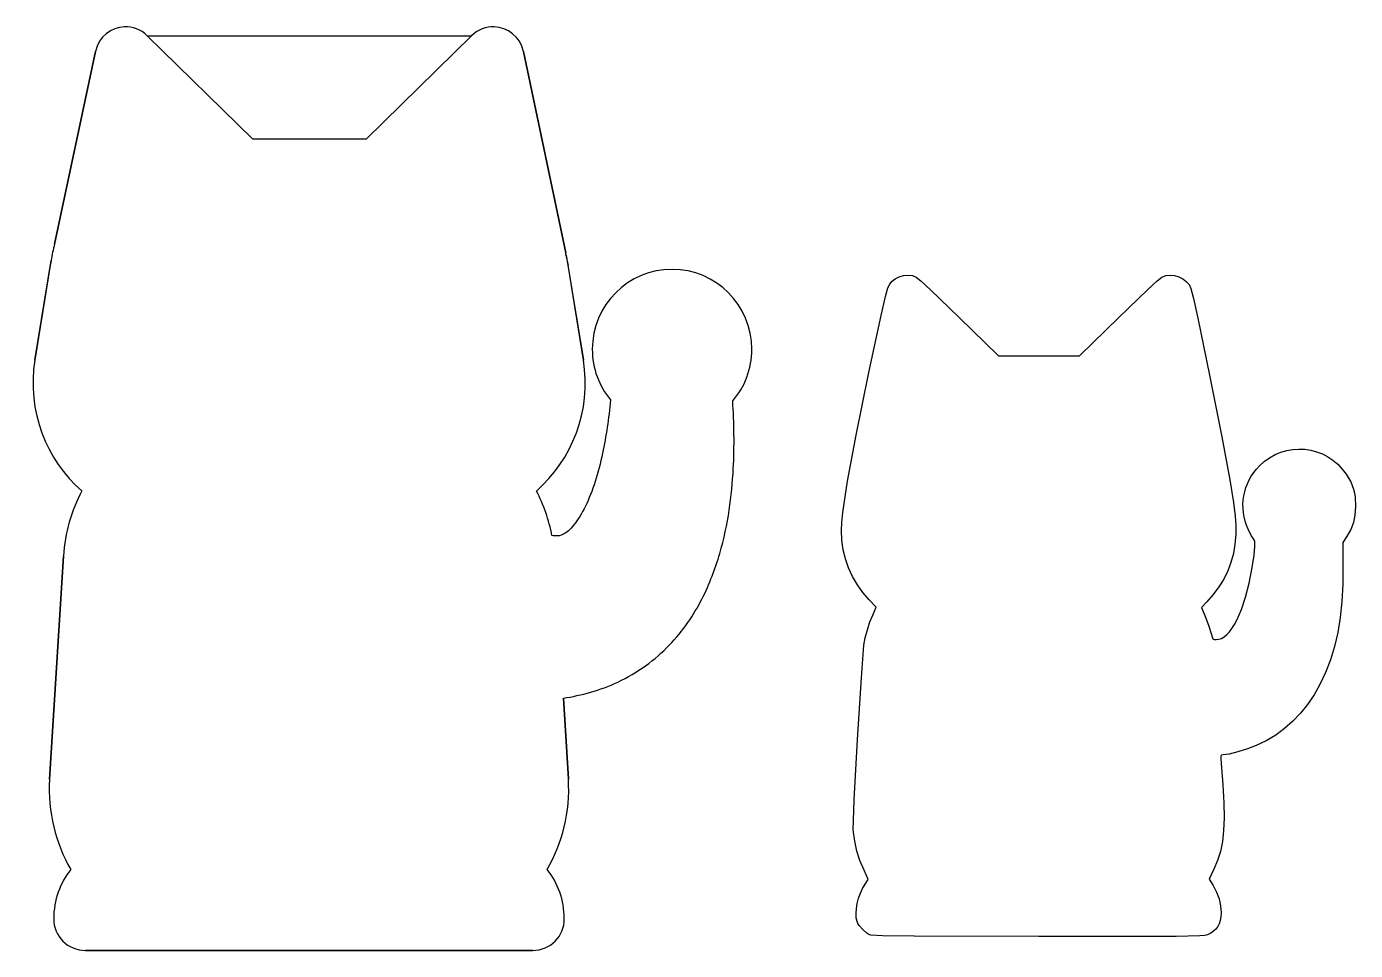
# Model space of a CAD drawing. Extents: x -63 to 64, y -1 to 88.
import ezdxf

# ---------------------------------------------------------------- set-up
doc = ezdxf.new("R2010")
doc.units = 0
doc.layers.get('0').update_dxf_attribs({"linetype": 'CONTINUOUS'})

msp = doc.modelspace()

# ---------------------------------------------------------------- linework, layer by layer
at = {"color": 7}
for points in [[(-18.49338, 87.933491), (-18.49338, 87.933491)], [(-20.670129, 87.084619), (-30.773353, 77.178178), (-41.640009, 77.178178), (-51.743237, 87.084619)], [(-56.710239, 85.588621), (-60.623315, 67.116295)], [(-11.638466, 66.274037), (-15.703126, 85.588621)], [(-60.971684, 65.550845), (-61.026805, 65.210745), (-61.056571, 65.071287), (-61.048866, 65.076254), (-62.523918, 56.011514)], [(-9.945683, 56.011514), (-11.423491, 65.094991), (-11.385456, 65.071285), (-11.594368, 66.063473)], [(-59.786582, 37.215624), (-61.112806, 15.851622)], [(-11.385468, 15.851622), (-11.868333, 23.626514)], [(-57.669915, -0.545379), (-45.703583, -0.545379), (-45.590584, -0.545379), (-26.794692, -0.545379), (-14.800246, -0.545379)]]:
    msp.add_lwpolyline(points, close=True, dxfattribs=at)
msp.add_lwpolyline([(17.607035, 0.904453), (17.41897, 0.98998), (17.220026, 1.115879), (16.824277, 1.4539), (16.489328, 1.848771), (16.366383, 2.045728), (16.284719, 2.230742), (16.208728, 2.586768), (16.189085, 3.004203), (16.222015, 3.465317), (16.303766, 3.952399), (16.430577, 4.44773), (16.598686, 4.93359), (16.804324, 5.392263), (17.043742, 5.806026), (17.344797, 6.260951), (16.946059, 7.128754), (16.55138, 8.07104), (16.261238, 8.975969), (16.052862, 9.928415), (15.90346, 11.013266), (15.923554, 11.892552), (16.016027, 13.866812), (16.335257, 19.672267), (16.695412, 25.573681), (16.930754, 28.715096), (17.063689, 29.395554), (17.267846, 30.162476), (17.515668, 30.922746), (17.779594, 31.583247), (18.121196, 32.336628), (17.451872, 33.033655), (16.84107, 33.733422), (16.306507, 34.479558), (15.849823, 35.267966), (15.47265, 36.094536), (15.176622, 36.955175), (14.96338, 37.845778), (14.834557, 38.762247), (14.791792, 39.700478), (14.821691, 40.444669), (14.919641, 41.404047), (15.376164, 44.424759), (16.195986, 48.8064), (17.416233, 54.831497), (18.577041, 60.283455), (18.991448, 62.101818), (19.218546, 62.945671), (19.406184, 63.296773), (19.641569, 63.580897), (19.937953, 63.810866), (20.308599, 63.999489), (20.732127, 64.12584), (21.165702, 64.16269), (21.583436, 64.11051), (21.959435, 63.96976), (22.39818, 63.603977), (23.320703, 62.753199), (26.076693, 60.104032), (29.825896, 56.434683), (33.716426, 56.434683), (37.606955, 56.434683), (41.361411, 60.105963), (44.119193, 62.755925), (45.040764, 63.606503), (45.477388, 63.97169), (45.859886, 64.114802), (46.273757, 64.162083), (46.698755, 64.121443), (47.114635, 64.00079), (47.501147, 63.808035), (47.838041, 63.551083), (48.105077, 63.237842), (48.281999, 62.876222), (48.516955, 61.925616), (48.929685, 60.038393), (50.064154, 54.560708), (51.236793, 48.656374), (51.998993, 44.538599), (52.344896, 42.383268), (52.528049, 41.048718), (52.590861, 40.149967), (52.575734, 39.302042), (52.498569, 38.373438), (52.346211, 37.484551), (52.117633, 36.63299), (51.811809, 35.816372), (51.427707, 35.03231), (50.964298, 34.278419), (50.420558, 33.552312), (49.79545, 32.851605), (49.282071, 32.320747), (49.682868, 31.37171), (50.006256, 30.52589), (50.220945, 29.82502), (50.305106, 29.495641), (50.389206, 29.316424), (50.509797, 29.24209), (50.703412, 29.227358), (50.962619, 29.258715), (51.220037, 29.351643), (51.474819, 29.504407), (51.726092, 29.715292), (51.973009, 29.982579), (52.214701, 30.304535), (52.45032, 30.679442), (52.678996, 31.105575), (53.1121, 32.104639), (53.50714, 33.287929), (53.857248, 34.64167), (54.155552, 36.152072), (54.339273, 37.333607), (54.419452, 38.144632), (54.398737, 38.643753), (54.351388, 38.794668), (54.279814, 38.889583), (54.065037, 39.20997), (53.764736, 39.800937), (53.602819, 40.190884), (53.472839, 40.587324), (53.374496, 40.988579), (53.307496, 41.392964), (53.271541, 41.798803), (53.26632, 42.204412), (53.291551, 42.608117), (53.346943, 43.008229), (53.432194, 43.403075), (53.546999, 43.79097), (53.691065, 44.170237), (53.864095, 44.539192), (54.065791, 44.896155), (54.295856, 45.23945), (54.553996, 45.567392), (54.839904, 45.878305), (55.311802, 46.303021), (55.814891, 46.661946), (56.343877, 46.955598), (56.893471, 47.184494), (57.458384, 47.349143), (58.033327, 47.450063), (58.613009, 47.48777), (59.192135, 47.462794), (59.765418, 47.375618), (60.327571, 47.226771), (60.873299, 47.016773), (61.397312, 46.746136), (61.894322, 46.415371), (62.359038, 46.024999), (62.786164, 45.575529), (63.170421, 45.067481), (63.588883, 44.354108), (63.741701, 44.00536), (63.860341, 43.649785), (63.947373, 43.278276), (64.005367, 42.881749), (64.044548, 41.977246), (63.997817, 41.163331), (63.854968, 40.46005), (63.593472, 39.790916), (63.190786, 39.079448), (62.840088, 38.526453), (62.852929, 36.293796), (62.830041, 34.536054), (62.738971, 32.896616), (62.577554, 31.364358), (62.343631, 29.928158), (62.03503, 28.576886), (61.649596, 27.299421), (61.185151, 26.084633), (60.639542, 24.921403), (60.082213, 23.932877), (59.464431, 23.016335), (58.787253, 22.172787), (58.05174, 21.403246), (57.258949, 20.708725), (56.40994, 20.090244), (55.505773, 19.548809), (54.547499, 19.085442), (53.709646, 18.766497), (52.785617, 18.476805), (51.951131, 18.266338), (51.381903, 18.185077), (51.224547, 18.170994), (51.178147, 18.139324), (51.150122, 18.078736), (51.139821, 17.833321), (51.17485, 17.35975), (51.330857, 15.31976), (51.424318, 13.601656), (51.45175, 12.154931), (51.409682, 10.929079), (51.294634, 9.873596), (51.103124, 8.937976), (50.831677, 8.071717), (50.47681, 7.224314), (50.041621, 6.288993), (50.420389, 5.662883), (50.743798, 5.041215), (50.9771, 4.395494), (51.119382, 3.728899), (51.169734, 3.044606), (51.152744, 2.661718), (51.096175, 2.317302), (50.998744, 2.009305), (50.859165, 1.735685), (50.676161, 1.494396), (50.448441, 1.28339), (50.174734, 1.100617), (49.853748, 0.944034), (49.624584, 0.891648), (49.134138, 0.85085), (46.868385, 0.798831), (33.690286, 0.776846), (21.75897, 0.812965), (18.726074, 0.851674), (17.606995, 0.904478), (17.606995, 0.904478)], dxfattribs=at)
for points in [[(-53.919986, 87.93294), (-55.195498, 87.883606), (-56.410377, 87.017371), (-56.710239, 85.588621)], [(-51.743237, 87.084619), (-52.367654, 87.698453), (-53.154679, 87.96254), (-53.919986, 87.93294)], [(-18.49338, 87.933491), (-19.258667, 87.96313), (-20.045712, 87.698453), (-20.670129, 87.084619)], [(-15.703126, 85.588621), (-16.002987, 87.017371), (-17.217899, 87.884092), (-18.49338, 87.933491)], [(-60.623315, 67.116295), (-60.767191, 66.606384), (-60.886032, 66.085035), (-60.971684, 65.550845)], [(-11.594368, 66.063473), (-11.608649, 66.13386), (-11.623147, 66.204077), (-11.638466, 66.274037)], [(-1.450915, 64.704178), (-5.656026, 64.704178), (-9.099027, 61.289399), (-9.099027, 57.056066)], [(6.197197, 57.056066), (6.197197, 61.261177), (2.782418, 64.704178), (-1.450915, 64.704178)], [(-9.099027, 57.056066), (-9.099027, 55.212972), (-8.442863, 53.516144), (-7.34947, 52.191591)], [(4.366611, 52.096781), (5.506122, 53.430908), (6.197197, 55.160913), (6.197197, 57.056066)], [(-62.523918, 56.011514), (-63.31541, 51.114148), (-61.42548, 46.480003), (-58.025448, 43.470814)], [(-14.45188, 43.463648), (-11.046863, 46.472643), (-9.153578, 51.110361), (-9.945683, 56.011514)], [(-7.34947, 52.191591), (-7.52226, 50.422492), (-7.772555, 48.714303), (-8.11125, 47.093402)], [(4.418977, 45.597954), (4.540589, 47.811287), (4.489967, 49.997655), (4.366611, 52.096781)], [(-8.11125, 47.093402), (-8.506361, 45.202513), (-9.071025, 43.424513), (-9.748359, 42.013402)], [(3.120865, 37.469734), (3.939309, 40.320178), (4.277866, 43.00151), (4.418977, 45.597954)], [(-58.025448, 43.470814), (-59.023216, 41.587367), (-59.645666, 39.470286), (-59.786582, 37.215624)], [(-12.961944, 39.190076), (-13.250663, 40.706693), (-13.756154, 42.1433), (-14.45188, 43.463648)], [(-9.748359, 42.013402), (-10.115247, 41.307846), (-10.482246, 40.687287), (-10.849135, 40.235732)], [(-10.849135, 40.235732), (-11.216024, 39.784176), (-11.582803, 39.473402), (-11.865025, 39.33229)], [(-12.570581, 39.163067), (-12.678912, 39.163067), (-12.810362, 39.173114), (-12.961944, 39.190076)], [(-11.865025, 39.33229), (-12.147247, 39.162957), (-12.373025, 39.163067), (-12.570581, 39.163067)], [(1.399419, 33.095289), (2.161419, 34.591067), (2.697531, 36.058623), (3.120865, 37.469734)], [(-1.733137, 28.692733), (-0.378471, 30.103844), (0.637419, 31.599512), (1.399419, 33.095289)], [(-6.643914, 25.164955), (-4.781247, 26.039844), (-3.059582, 27.281622), (-1.733137, 28.692733)], [(-11.868333, 23.626514), (-10.151485, 23.878705), (-8.339816, 24.368394), (-6.643914, 25.164955)], [(-61.112806, 15.851622), (-61.302451, 12.707497), (-60.539173, 9.738556), (-59.084334, 7.211323)], [(-13.41394, 7.211874), (-11.959256, 9.739019), (-11.195834, 12.707669), (-11.385468, 15.851622)], [(-59.084334, 7.211323), (-60.106185, 5.914515), (-60.717585, 4.279568), (-60.717585, 2.50229)], [(-11.780138, 2.50229), (-11.780138, 4.279782), (-12.391866, 5.914992), (-13.41394, 7.211874)], [(-60.717585, 2.50229), (-60.717585, 0.808957), (-59.363249, -0.545379), (-57.669915, -0.545379)], [(-14.800246, -0.545379), (-13.135135, -0.545379), (-11.751916, 0.808957), (-11.780138, 2.50229)]]:
    msp.add_open_spline(points, degree=3, dxfattribs=at)

doc.saveas('drawing.dxf')
